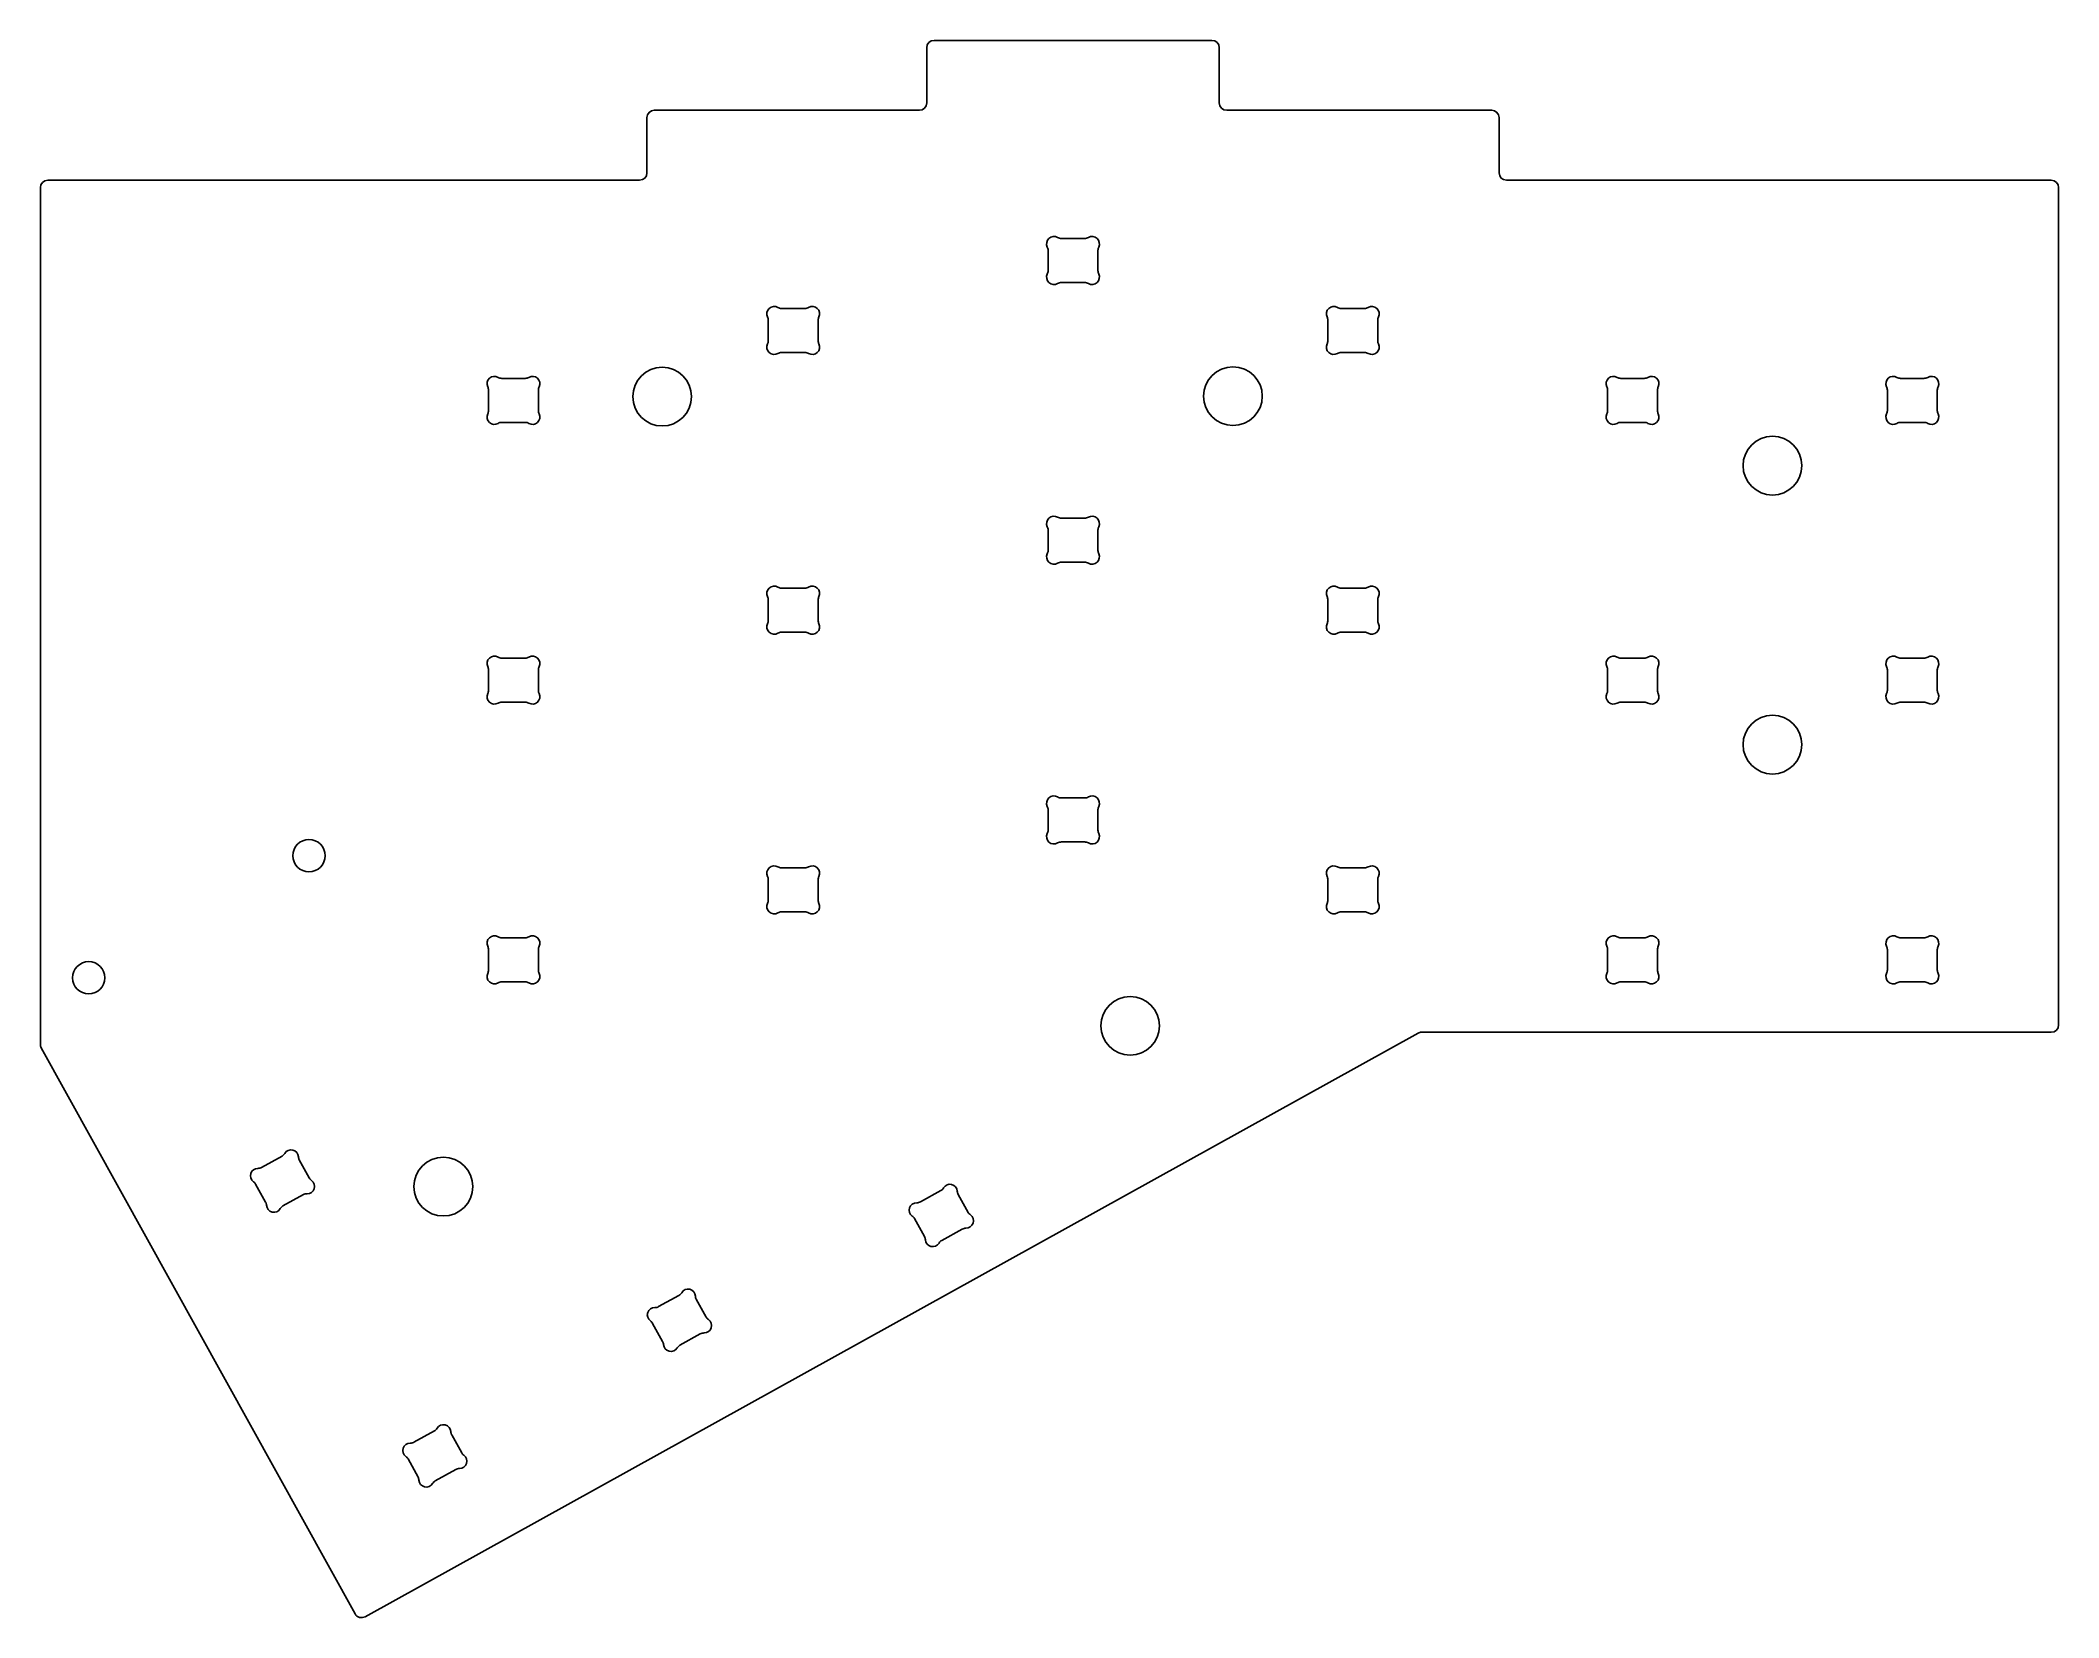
# Model space of a CAD drawing. Extents: x 82 to 219, y -147 to -40.
import ezdxf

# ---------------------------------------------------------------- set-up
doc = ezdxf.new("R2010")
doc.units = 0
doc.layers.add('BLACK', color=7, linetype='CONTINUOUS')

msp = doc.modelspace()

# ---------------------------------------------------------------- linework, layer by layer
at = {"layer": 'BLACK', "linetype": 'CONTINUOUS'}
for p, q in [((152.281949, -39.549907), (142.819449, -39.549907)), ((161.744449, -39.549907), (152.281949, -39.549907)), ((142.319449, -40.049907), (142.319449, -43.812407)), ((162.244449, -43.812407), (162.244449, -40.049907)), ((123.269449, -44.812407), (123.269449, -48.574907)), ((141.819449, -44.312407), (123.769449, -44.312407)), ((180.794449, -44.312407), (162.744449, -44.312407)), ((181.294449, -48.574907), (181.294449, -44.812407)), ((122.769449, -49.074907), (82.467055, -49.074907)), ((218.894449, -49.074907), (181.794449, -49.074907)), ((81.967055, -49.574907), (81.967055, -107.912739)), ((219.394449, -106.599907), (219.394449, -49.574907)), ((153.076402, -53.042407), (151.487497, -53.042407)), ((150.58195, -53.839564), (150.58195, -55.245248)), ((153.981948, -55.245248), (153.981948, -53.839564)), ((151.487497, -56.042406), (153.076401, -56.042406)), ((131.53195, -58.602064), (131.53195, -60.007748)), ((134.026402, -57.804907), (132.437497, -57.804907)), ((134.931948, -60.007748), (134.931948, -58.602064)), ((169.63195, -58.602064), (169.63195, -60.007748)), ((172.126402, -57.804907), (170.537497, -57.804907)), ((173.031948, -60.007748), (173.031948, -58.602064)), ((132.437497, -60.804906), (134.026401, -60.804906)), ((170.537497, -60.804906), (172.126401, -60.804906)), ((114.976402, -62.567407), (113.387497, -62.567407)), ((191.176402, -62.567407), (189.587497, -62.567407)), ((210.226402, -62.567407), (208.637497, -62.567407)), ((112.48195, -63.364564), (112.48195, -64.770248)), ((115.881948, -64.770248), (115.881948, -63.364564)), ((188.68195, -63.364564), (188.68195, -64.770248)), ((192.081948, -64.770248), (192.081948, -63.364564)), ((207.73195, -63.364564), (207.73195, -64.770248)), ((211.131948, -64.770248), (211.131948, -63.364564)), ((113.387497, -65.567406), (114.976401, -65.567406)), ((189.587497, -65.567406), (191.176401, -65.567406)), ((208.637497, -65.567406), (210.226401, -65.567406)), ((153.076402, -72.092407), (151.487497, -72.092407)), ((150.58195, -72.889564), (150.58195, -74.295248)), ((153.981948, -74.295248), (153.981948, -72.889564)), ((151.487497, -75.092406), (153.076401, -75.092406)), ((134.026402, -76.854907), (132.437497, -76.854907)), ((172.126402, -76.854907), (170.537497, -76.854907)), ((131.53195, -77.652064), (131.53195, -79.057748)), ((134.931948, -79.057748), (134.931948, -77.652064)), ((169.63195, -77.652064), (169.63195, -79.057748)), ((173.031948, -79.057748), (173.031948, -77.652064)), ((132.437497, -79.854906), (134.026401, -79.854906)), ((170.537497, -79.854906), (172.126401, -79.854906)), ((112.48195, -82.414564), (112.48195, -83.820248)), ((114.976402, -81.617407), (113.387497, -81.617407)), ((115.881948, -83.820248), (115.881948, -82.414564)), ((188.68195, -82.414564), (188.68195, -83.820248)), ((191.176402, -81.617407), (189.587497, -81.617407)), ((192.081948, -83.820248), (192.081948, -82.414564)), ((207.73195, -82.414564), (207.73195, -83.820248)), ((210.226402, -81.617407), (208.637497, -81.617407)), ((211.131948, -83.820248), (211.131948, -82.414564)), ((113.387497, -84.617406), (114.976401, -84.617406)), ((189.587497, -84.617406), (191.176401, -84.617406)), ((208.637497, -84.617406), (210.226401, -84.617406)), ((150.58195, -91.939564), (150.58195, -93.345248)), ((153.076402, -91.142407), (151.487497, -91.142407)), ((153.981948, -93.345248), (153.981948, -91.939564)), ((151.487497, -94.142406), (153.076401, -94.142406)), ((134.026402, -95.904907), (132.437497, -95.904907)), ((172.126402, -95.904907), (170.537497, -95.904907)), ((131.53195, -96.702064), (131.53195, -98.107748)), ((134.931948, -98.107748), (134.931948, -96.702064)), ((169.63195, -96.702064), (169.63195, -98.107748)), ((173.031948, -98.107748), (173.031948, -96.702064)), ((132.437497, -98.904906), (134.026401, -98.904906)), ((170.537497, -98.904906), (172.126401, -98.904906)), ((112.48195, -101.464564), (112.48195, -102.870248)), ((114.976402, -100.667407), (113.387497, -100.667407)), ((115.881948, -102.870248), (115.881948, -101.464564)), ((188.68195, -101.464564), (188.68195, -102.870248)), ((191.176402, -100.667407), (189.587497, -100.667407)), ((192.081948, -102.870248), (192.081948, -101.464564)), ((207.73195, -101.464564), (207.73195, -102.870248)), ((210.226402, -100.667407), (208.637497, -100.667407)), ((211.131948, -102.870248), (211.131948, -101.464564)), ((113.387497, -103.667406), (114.976401, -103.667406)), ((189.587497, -103.667406), (191.176401, -103.667406)), ((208.637497, -103.667406), (210.226401, -103.667406)), ((104.079586, -146.902777), (175.772768, -107.162597)), ((176.015173, -107.099907), (218.894449, -107.099907)), ((82.029745, -108.155144), (103.399871, -146.707872)), ((98.420931, -115.536185), (97.031243, -116.306501)), ((100.280898, -117.023816), (99.59941, -115.794376)), ((96.625702, -117.442729), (97.307191, -118.672168)), ((98.485672, -118.930361), (99.875359, -118.160045)), ((143.282412, -117.880888), (141.892724, -118.651204)), ((145.142379, -119.368519), (144.460891, -118.139079)), ((141.487183, -119.787432), (142.168672, -121.016871)), ((143.347153, -121.275064), (144.73684, -120.504748)), ((125.450772, -125.017198), (124.061084, -125.787514)), ((127.310739, -126.504829), (126.629251, -125.275389)), ((123.655543, -126.923742), (124.337032, -128.153181)), ((125.515513, -128.411374), (126.9052, -127.641058)), ((108.795857, -134.253046), (107.406169, -135.023362)), ((110.655824, -135.740677), (109.974336, -134.511237)), ((107.000628, -136.15959), (107.682117, -137.389029)), ((108.860598, -137.647222), (110.250285, -136.876906))]:
    msp.add_line(p, q, dxfattribs=at)
at = {"layer": 'BLACK'}
for centre, radius in [((124.306949, -63.812407), 2), ((163.172657, -63.784452), 2), ((199.906949, -68.512407), 2), ((199.906949, -87.512407), 2), ((100.256697, -95.075401), 1.1), ((85.259592, -103.388432), 1.1), ((156.172657, -106.659452), 2), ((109.406949, -117.612407), 2)]:
    msp.add_circle(centre, radius, dxfattribs=at)
for centre, radius, start, end in [((142.8195, -40.0499), 0.500051, -269.99415575, -179.99919794), ((161.7444, -40.0499), 0.499993, -0.00080206, 89.99438494), ((141.8194, -43.8124), 0.500049, -89.99438509, -0.00080206), ((162.7445, -43.8124), 0.500007, -179.99919794, -90.00584409), ((123.7695, -44.8124), 0.500051, -269.99415575, -179.99919794), ((180.7944, -44.8124), 0.499993, -0.00080206, 89.99438494), ((82.4671, -49.5749), 0.500045, -269.99484331, -179.99919793), ((122.7694, -48.5749), 0.500049, -89.99438509, -0.00080206), ((181.7945, -48.5749), 0.500007, -179.99919794, -90.00584409), ((218.8944, -49.5749), 0.499993, -0.00080206, 89.99438494), ((150.982979, -53.405807), 0.499999, -300.2993953, -154.29367517), ((151.487499, -52.542397), 0.500009, -120.29901505, -90.00034377), ((153.076399, -52.542398), 0.500009, -89.99965623, -59.70098495), ((153.580918, -53.405808), 0.499999, -25.70617187, 120.29929636), ((150.081449, -53.839707), 0.500513, 0.01637019, 25.69604498), ((154.481938, -53.839562), 0.49999, -205.70646243, -179.99988541), ((150.982979, -55.679007), 0.499996, -205.70653133, -59.70037344), ((150.081599, -55.245167), 0.500351, -25.69709515, -0.00938992), ((151.487499, -56.542417), 0.50001, 90.00022918, 120.29880049), ((153.076399, -56.542415), 0.500009, 59.70098495, 89.99977082), ((153.580919, -55.679005), 0.5, -120.2993953, 25.70642808), ((154.481938, -55.24525), 0.49999, -180.00022919, -154.29353757), ((131.932979, -58.168307), 0.499999, -300.2993953, -154.29367517), ((134.530918, -58.168308), 0.499999, -25.70617187, 120.29929636), ((170.032979, -58.168307), 0.499999, -300.2993953, -154.29367517), ((172.630918, -58.168308), 0.499999, -25.70617187, 120.29929636), ((131.031449, -58.602207), 0.500513, 0.01637019, 25.69604498), ((132.437499, -57.304897), 0.500009, -120.29901505, -90.00034377), ((134.026399, -57.304898), 0.500009, -89.99965623, -59.70098495), ((135.431938, -58.602062), 0.49999, -205.70646243, -179.99988541), ((169.131449, -58.602207), 0.500513, 0.01637019, 25.69604498), ((170.537499, -57.304897), 0.500009, -120.29901505, -90.00034377), ((172.126399, -57.304898), 0.500009, -89.99965623, -59.70098495), ((173.531938, -58.602062), 0.49999, -205.70646243, -179.99988541), ((131.932979, -60.441507), 0.499996, -205.70653133, -59.70037344), ((131.031599, -60.007667), 0.500351, -25.69709515, -0.00938992), ((134.530919, -60.441505), 0.5, -120.2993953, 25.70642808), ((135.431938, -60.00775), 0.49999, -180.00022919, -154.29353757), ((170.032979, -60.441507), 0.499996, -205.70653133, -59.70037344), ((169.131599, -60.007667), 0.500351, -25.69709515, -0.00938992), ((172.630919, -60.441505), 0.5, -120.2993953, 25.70642808), ((173.531938, -60.00775), 0.49999, -180.00022919, -154.29353757), ((132.437499, -61.304917), 0.50001, 90.00022918, 120.29880049), ((134.026399, -61.304915), 0.500009, 59.70098495, 89.99977082), ((170.537499, -61.304917), 0.50001, 90.00022918, 120.29880049), ((172.126399, -61.304915), 0.500009, 59.70098495, 89.99977082), ((112.882979, -62.930807), 0.499999, -300.2993953, -154.29367517), ((111.981449, -63.364707), 0.500513, 0.01637019, 25.69604498), ((113.387499, -62.067397), 0.500009, -120.29901505, -90.00034377), ((114.976399, -62.067398), 0.500009, -89.99965623, -59.70098495), ((115.480918, -62.930808), 0.499999, -25.70617187, 120.29929636), ((116.381938, -63.364562), 0.49999, -205.70646243, -179.99988541), ((189.082979, -62.930807), 0.499999, -300.2993953, -154.29367517), ((188.181449, -63.364707), 0.500513, 0.01637019, 25.69604498), ((189.587499, -62.067397), 0.500009, -120.29901505, -90.00034377), ((191.176399, -62.067398), 0.500009, -89.99965623, -59.70098495), ((191.680918, -62.930808), 0.499999, -25.70617187, 120.29929636), ((192.581938, -63.364562), 0.49999, -205.70646243, -179.99988541), ((208.132979, -62.930807), 0.499999, -300.2993953, -154.29367517), ((207.231449, -63.364707), 0.500513, 0.01637019, 25.69604498), ((208.637499, -62.067397), 0.500009, -120.29901505, -90.00034377), ((210.226399, -62.067398), 0.500009, -89.99965623, -59.70098495), ((210.730918, -62.930808), 0.499999, -25.70617187, 120.29929636), ((211.631938, -63.364562), 0.49999, -205.70646243, -179.99988541), ((112.882979, -65.204007), 0.499996, -205.70653133, -59.70037344), ((111.981599, -64.770167), 0.500351, -25.69709515, -0.00938992), ((113.387499, -66.067417), 0.50001, 90.00022918, 120.29880049), ((114.976399, -66.067415), 0.500009, 59.70098495, 89.99977082), ((115.480919, -65.204005), 0.5, -120.2993953, 25.70642808), ((116.381938, -64.77025), 0.49999, -180.00022919, -154.29353757), ((189.082979, -65.204007), 0.499996, -205.70653133, -59.70037344), ((188.181599, -64.770167), 0.500351, -25.69709515, -0.00938992), ((189.587499, -66.067417), 0.50001, 90.00022918, 120.29880049), ((191.176399, -66.067415), 0.500009, 59.70098495, 89.99977082), ((191.680919, -65.204005), 0.5, -120.2993953, 25.70642808), ((192.581938, -64.77025), 0.49999, -180.00022919, -154.29353757), ((208.132979, -65.204007), 0.499996, -205.70653133, -59.70037344), ((207.231599, -64.770167), 0.500351, -25.69709515, -0.00938992), ((208.637499, -66.067417), 0.50001, 90.00022918, 120.29880049), ((210.226399, -66.067415), 0.500009, 59.70098495, 89.99977082), ((210.730919, -65.204005), 0.5, -120.2993953, 25.70642808), ((211.631938, -64.77025), 0.49999, -180.00022919, -154.29353757), ((150.982979, -72.455807), 0.499999, -300.2993953, -154.29367517), ((150.081449, -72.889707), 0.500513, 0.01637019, 25.69604498), ((151.487499, -71.592397), 0.500009, -120.29901505, -90.00034377), ((153.076399, -71.592398), 0.500009, -89.99965623, -59.70098495), ((153.580918, -72.455808), 0.499999, -25.70617187, 120.29929636), ((154.481938, -72.889562), 0.49999, -205.70646243, -179.99988541), ((150.982979, -74.729007), 0.499996, -205.70653133, -59.70037344), ((150.081599, -74.295167), 0.500351, -25.69709515, -0.00938992), ((151.487499, -75.592417), 0.50001, 90.00022918, 120.29880049), ((153.076399, -75.592415), 0.500009, 59.70098495, 89.99977082), ((153.580919, -74.729005), 0.5, -120.2993953, 25.70642808), ((154.481938, -74.29525), 0.49999, -180.00022919, -154.29353757), ((131.932979, -77.218307), 0.499999, -300.2993953, -154.29367517), ((132.437499, -76.354897), 0.500009, -120.29901505, -90.00034377), ((134.026399, -76.354898), 0.500009, -89.99965623, -59.70098495), ((134.530918, -77.218308), 0.499999, -25.70617187, 120.29929636), ((170.032979, -77.218307), 0.499999, -300.2993953, -154.29367517), ((170.537499, -76.354897), 0.500009, -120.29901505, -90.00034377), ((172.126399, -76.354898), 0.500009, -89.99965623, -59.70098495), ((172.630918, -77.218308), 0.499999, -25.70617187, 120.29929636), ((131.031449, -77.652207), 0.500513, 0.01637019, 25.69604498), ((135.431938, -77.652062), 0.49999, -205.70646243, -179.99988541), ((169.131449, -77.652207), 0.500513, 0.01637019, 25.69604498), ((173.531938, -77.652062), 0.49999, -205.70646243, -179.99988541), ((131.932979, -79.491507), 0.499996, -205.70653133, -59.70037344), ((131.031599, -79.057667), 0.500351, -25.69709515, -0.00938992), ((134.530919, -79.491505), 0.5, -120.2993953, 25.70642808), ((135.431938, -79.05775), 0.49999, -180.00022919, -154.29353757), ((170.032979, -79.491507), 0.499996, -205.70653133, -59.70037344), ((169.131599, -79.057667), 0.500351, -25.69709515, -0.00938992), ((172.630919, -79.491505), 0.5, -120.2993953, 25.70642808), ((173.531938, -79.05775), 0.49999, -180.00022919, -154.29353757), ((132.437499, -80.354917), 0.50001, 90.00022918, 120.29880049), ((134.026399, -80.354915), 0.500009, 59.70098495, 89.99977082), ((170.537499, -80.354917), 0.50001, 90.00022918, 120.29880049), ((172.126399, -80.354915), 0.500009, 59.70098495, 89.99977082), ((112.882979, -81.980807), 0.499999, -300.2993953, -154.29367517), ((111.981449, -82.414707), 0.500513, 0.01637019, 25.69604498), ((113.387499, -81.117397), 0.500009, -120.29901505, -90.00034377), ((114.976399, -81.117398), 0.500009, -89.99965623, -59.70098495), ((115.480918, -81.980808), 0.499999, -25.70617187, 120.29929636), ((116.381938, -82.414562), 0.49999, -205.70646243, -179.99988541), ((189.082979, -81.980807), 0.499999, -300.2993953, -154.29367517), ((188.181449, -82.414707), 0.500513, 0.01637019, 25.69604498), ((189.587499, -81.117397), 0.500009, -120.29901505, -90.00034377), ((191.176399, -81.117398), 0.500009, -89.99965623, -59.70098495), ((191.680918, -81.980808), 0.499999, -25.70617187, 120.29929636), ((192.581938, -82.414562), 0.49999, -205.70646243, -179.99988541), ((208.132979, -81.980807), 0.499999, -300.2993953, -154.29367517), ((207.231449, -82.414707), 0.500513, 0.01637019, 25.69604498), ((208.637499, -81.117397), 0.500009, -120.29901505, -90.00034377), ((210.226399, -81.117398), 0.500009, -89.99965623, -59.70098495), ((210.730918, -81.980808), 0.499999, -25.70617187, 120.29929636), ((211.631938, -82.414562), 0.49999, -205.70646243, -179.99988541), ((111.981599, -83.820167), 0.500351, -25.69709515, -0.00938992), ((116.381938, -83.82025), 0.49999, -180.00022919, -154.29353757), ((188.181599, -83.820167), 0.500351, -25.69709515, -0.00938992), ((192.581938, -83.82025), 0.49999, -180.00022919, -154.29353757), ((207.231599, -83.820167), 0.500351, -25.69709515, -0.00938992), ((211.631938, -83.82025), 0.49999, -180.00022919, -154.29353757), ((112.882979, -84.254007), 0.499996, -205.70653133, -59.70037344), ((113.387499, -85.117417), 0.50001, 90.00022918, 120.29880049), ((114.976399, -85.117415), 0.500009, 59.70098495, 89.99977082), ((115.480919, -84.254005), 0.5, -120.2993953, 25.70642808), ((189.082979, -84.254007), 0.499996, -205.70653133, -59.70037344), ((189.587499, -85.117417), 0.50001, 90.00022918, 120.29880049), ((191.176399, -85.117415), 0.500009, 59.70098495, 89.99977082), ((191.680919, -84.254005), 0.5, -120.2993953, 25.70642808), ((208.132979, -84.254007), 0.499996, -205.70653133, -59.70037344), ((208.637499, -85.117417), 0.50001, 90.00022918, 120.29880049), ((210.226399, -85.117415), 0.500009, 59.70098495, 89.99977082), ((210.730919, -84.254005), 0.5, -120.2993953, 25.70642808), ((150.982979, -91.505807), 0.499999, -300.2993953, -154.29367517), ((150.081449, -91.939707), 0.500513, 0.01637019, 25.69604498), ((151.487499, -90.642397), 0.500009, -120.29901505, -90.00034377), ((153.076399, -90.642398), 0.500009, -89.99965623, -59.70098495), ((153.580918, -91.505808), 0.499999, -25.70617187, 120.29929636), ((154.481938, -91.939562), 0.49999, -205.70646243, -179.99988541), ((150.081599, -93.345167), 0.500351, -25.69709515, -0.00938992), ((154.481938, -93.34525), 0.49999, -180.00022919, -154.29353757), ((150.982979, -93.779007), 0.499996, -205.70653133, -59.70037344), ((151.487499, -94.642417), 0.50001, 90.00022918, 120.29880049), ((153.076399, -94.642415), 0.500009, 59.70098495, 89.99977082), ((153.580919, -93.779005), 0.5, -120.2993953, 25.70642808), ((131.932979, -96.268307), 0.499999, -300.2993953, -154.29367517), ((132.437499, -95.404897), 0.500009, -120.29901505, -90.00034377), ((134.026399, -95.404898), 0.500009, -89.99965623, -59.70098495), ((134.530918, -96.268308), 0.499999, -25.70617187, 120.29929636), ((170.032979, -96.268307), 0.499999, -300.2993953, -154.29367517), ((170.537499, -95.404897), 0.500009, -120.29901505, -90.00034377), ((172.126399, -95.404898), 0.500009, -89.99965623, -59.70098495), ((172.630918, -96.268308), 0.499999, -25.70617187, 120.29929636), ((131.031449, -96.702207), 0.500513, 0.01637019, 25.69604498), ((135.431938, -96.702062), 0.49999, -205.70646243, -179.99988541), ((169.131449, -96.702207), 0.500513, 0.01637019, 25.69604498), ((173.531938, -96.702062), 0.49999, -205.70646243, -179.99988541), ((131.932979, -98.541507), 0.499996, -205.70653133, -59.70037344), ((131.031599, -98.107667), 0.500351, -25.69709515, -0.00938992), ((132.437499, -99.404917), 0.50001, 90.00022918, 120.29880049), ((134.026399, -99.404915), 0.500009, 59.70098495, 89.99977082), ((134.530919, -98.541505), 0.5, -120.2993953, 25.70642808), ((135.431938, -98.10775), 0.49999, -180.00022919, -154.29353757), ((170.032979, -98.541507), 0.499996, -205.70653133, -59.70037344), ((169.131599, -98.107667), 0.500351, -25.69709515, -0.00938992), ((170.537499, -99.404917), 0.50001, 90.00022918, 120.29880049), ((172.126399, -99.404915), 0.500009, 59.70098495, 89.99977082), ((172.630919, -98.541505), 0.5, -120.2993953, 25.70642808), ((173.531938, -98.10775), 0.49999, -180.00022919, -154.29353757), ((112.882979, -101.030807), 0.499999, -300.2993953, -154.29367517), ((111.981449, -101.464707), 0.500513, 0.01637019, 25.69604498), ((113.387499, -100.167397), 0.500009, -120.29901505, -90.00034377), ((114.976399, -100.167398), 0.500009, -89.99965623, -59.70098495), ((115.480918, -101.030808), 0.499999, -25.70617187, 120.29929636), ((116.381938, -101.464562), 0.49999, -205.70646243, -179.99988541), ((189.082979, -101.030807), 0.499999, -300.2993953, -154.29367517), ((188.181449, -101.464707), 0.500513, 0.01637019, 25.69604498), ((189.587499, -100.167397), 0.500009, -120.29901505, -90.00034377), ((191.176399, -100.167398), 0.500009, -89.99965623, -59.70098495), ((191.680918, -101.030808), 0.499999, -25.70617187, 120.29929636), ((192.581938, -101.464562), 0.49999, -205.70646243, -179.99988541), ((208.132979, -101.030807), 0.499999, -300.2993953, -154.29367517), ((207.231449, -101.464707), 0.500513, 0.01637019, 25.69604498), ((208.637499, -100.167397), 0.500009, -120.29901505, -90.00034377), ((210.226399, -100.167398), 0.500009, -89.99965623, -59.70098495), ((210.730918, -101.030808), 0.499999, -25.70617187, 120.29929636), ((211.631938, -101.464562), 0.49999, -205.70646243, -179.99988541), ((111.981599, -102.870167), 0.500351, -25.69709515, -0.00938992), ((116.381938, -102.87025), 0.49999, -180.00022919, -154.29353757), ((188.181599, -102.870167), 0.500351, -25.69709515, -0.00938992), ((192.581938, -102.87025), 0.49999, -180.00022919, -154.29353757), ((207.231599, -102.870167), 0.500351, -25.69709515, -0.00938992), ((211.631938, -102.87025), 0.49999, -180.00022919, -154.29353757), ((112.882979, -103.304007), 0.499996, -205.70653133, -59.70037344), ((113.387499, -104.167417), 0.50001, 90.00022918, 120.29880049), ((114.976399, -104.167415), 0.500009, 59.70098495, 89.99977082), ((115.480919, -103.304005), 0.5, -120.2993953, 25.70642808), ((189.082979, -103.304007), 0.499996, -205.70653133, -59.70037344), ((189.587499, -104.167417), 0.50001, 90.00022918, 120.29880049), ((191.176399, -104.167415), 0.500009, 59.70098495, 89.99977082), ((191.680919, -103.304005), 0.5, -120.2993953, 25.70642808), ((208.132979, -103.304007), 0.499996, -205.70653133, -59.70037344), ((208.637499, -104.167417), 0.50001, 90.00022918, 120.29880049), ((210.226399, -104.167415), 0.500009, 59.70098495, 89.99977082), ((210.730919, -103.304005), 0.5, -120.2993953, 25.70642808), ((176.0152, -107.6001), 0.500182, 90.00309278, 118.99199773), ((218.8944, -106.5999), 0.500049, -89.99438509, -0.00080206), ((82.4677, -107.9126), 0.500632, -179.98409229, -151.02186337), ((98.178544, -115.098894), 0.499975, -61.00073763, -30.69991039), ((99.038371, -115.609429), 0.499999, 3.29391478, 149.29921207), ((96.766162, -116.868933), 0.5, -271.29935159, -125.29367652), ((96.78882, -115.869133), 0.500059, -91.29713902, -61.00150731), ((100.036746, -115.551965), 0.500028, -176.70557661, -151.00094325), ((96.188025, -117.685501), 0.500512, 29.01638804, 54.69605338), ((100.117786, -118.597436), 0.500082, 88.70349854, 118.99771624), ((100.140439, -117.597611), 0.5, -91.29935159, 54.70641701), ((100.718243, -116.781381), 0.500045, -150.99892691, -125.29521697), ((143.040025, -117.443597), 0.499975, -61.00073763, -30.69991039), ((143.899852, -117.954132), 0.499999, 3.29391478, 149.29921207), ((144.898227, -117.896668), 0.500028, -176.70557661, -151.00094325), ((96.869523, -118.914668), 0.500361, 3.302534, 28.9895399), ((97.868231, -118.857119), 0.499996, -176.7066704, -30.70035378), ((98.728027, -119.367618), 0.499931, 118.99794382, 149.30137069), ((141.627643, -119.213636), 0.5, -271.29935159, -125.29367652), ((141.650301, -118.213836), 0.500059, -91.29713902, -61.00150731), ((145.00192, -119.942314), 0.5, -91.29935159, 54.70641701), ((145.579724, -119.126084), 0.500045, -150.99892691, -125.29521697), ((141.049506, -120.030204), 0.500512, 29.01638804, 54.69605338), ((144.979267, -120.942139), 0.500082, 88.70349854, 118.99771624), ((141.731004, -121.259371), 0.500361, 3.302534, 28.9895399), ((142.729712, -121.201822), 0.499996, -176.7066704, -30.70035378), ((143.589508, -121.712321), 0.499931, 118.99794382, 149.30137069), ((125.208385, -124.579907), 0.499975, -61.00073763, -30.69991039), ((126.068212, -125.090442), 0.499999, 3.29391478, 149.29921207), ((123.796003, -126.349946), 0.5, -271.29935159, -125.29367652), ((123.818661, -125.350146), 0.500059, -91.29713902, -61.00150731), ((127.066587, -125.032978), 0.500028, -176.70557661, -151.00094325), ((123.217866, -127.166514), 0.500512, 29.01638804, 54.69605338), ((127.147627, -128.078449), 0.500082, 88.70349854, 118.99771624), ((127.17028, -127.078624), 0.5, -91.29935159, 54.70641701), ((127.748084, -126.262394), 0.500045, -150.99892691, -125.29521697), ((123.899364, -128.395681), 0.500361, 3.302534, 28.9895399), ((124.898072, -128.338132), 0.499996, -176.7066704, -30.70035378), ((125.757868, -128.848631), 0.499931, 118.99794382, 149.30137069), ((108.55347, -133.815755), 0.499975, -61.00073763, -30.69991039), ((109.413297, -134.32629), 0.499999, 3.29391478, 149.29921207), ((110.411672, -134.268826), 0.500028, -176.70557661, -151.00094325), ((107.141088, -135.585794), 0.5, -271.29935159, -125.29367652), ((106.562951, -136.402362), 0.500512, 29.01638804, 54.69605338), ((107.163746, -134.585994), 0.500059, -91.29713902, -61.00150731), ((110.515365, -136.314472), 0.5, -91.29935159, 54.70641701), ((111.093169, -135.498242), 0.500045, -150.99892691, -125.29521697), ((107.244449, -137.631529), 0.500361, 3.302534, 28.9895399), ((110.492712, -137.314297), 0.500082, 88.70349854, 118.99771624), ((108.243157, -137.57398), 0.499996, -176.7066704, -30.70035378), ((109.102953, -138.084479), 0.499931, 118.99794382, 149.30137069), ((103.8372, -146.4656), 0.499875, -151.01437582, -60.99450316)]:
    msp.add_arc(centre, radius, start, end, dxfattribs=at)

doc.saveas('drawing.dxf')
